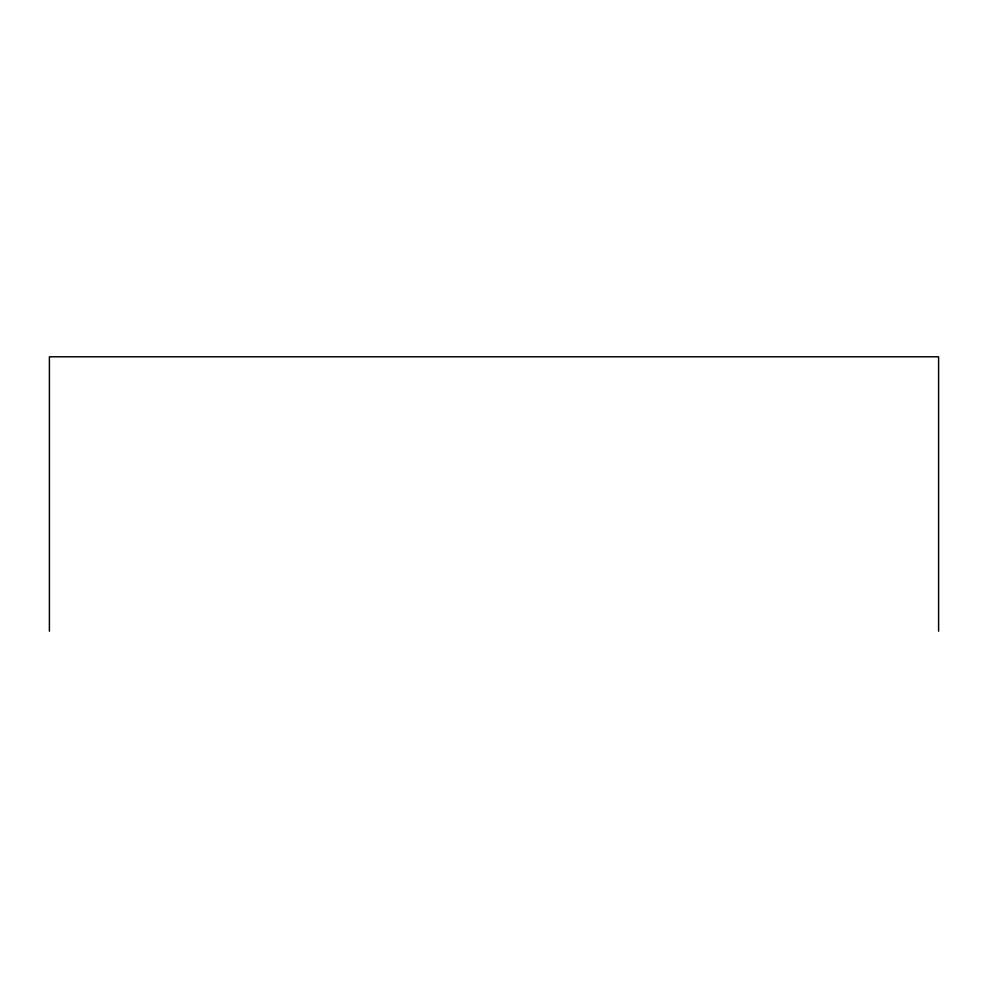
<?xml version="1.0" encoding="UTF-8"?>
<svg xmlns="http://www.w3.org/2000/svg" width="988" height="988" viewBox="0 0 988 988"><rect width="100%" height="100%" fill="white"/><g stroke="black" fill="none" stroke-linecap="round" stroke-linejoin="round"><path stroke-width="1.48" d="M938.6 631.209L938.6 356.791L49.4 356.791L49.4 631.209"/></g></svg>
